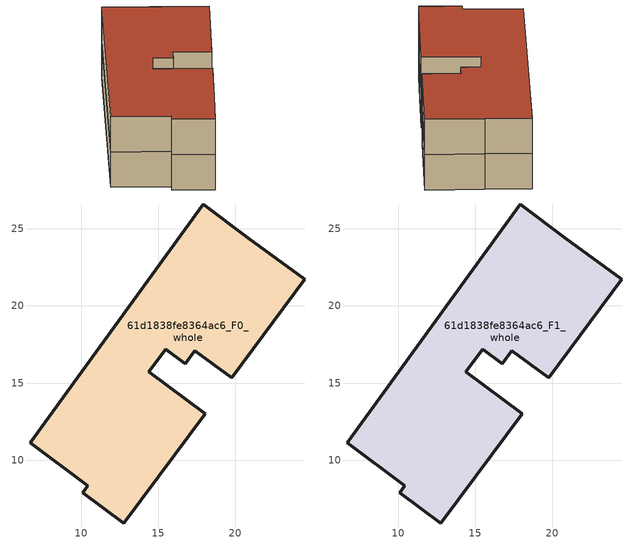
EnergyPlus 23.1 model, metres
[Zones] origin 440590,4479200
61d1838fe8364ac6_F0_whole
 floor ground (EU_floor_Construction): 20.79,24.43 24.51,21.74 19.77,15.36 17.36,17.11 16.75,16.27 15.48,17.19 14.37,15.75 18.03,13.01 15.04,8.96 12.77,5.93 10.1,7.91 10.44,8.36 6.69,11.12 17.91,26.61 z0
 wall outside (EU_wall_Construction): 24.51,21.74 20.79,24.43 17.91,26.61 6.69,11.12 10.44,8.36 10.1,7.91 12.77,5.93 15.04,8.96 18.03,13.01 14.37,15.75 15.48,17.19 16.75,16.27 17.36,17.11 19.77,15.36 24.51,21.74 z0:3
61d1838fe8364ac6_F1_whole
 floor to 61d1838fe8364ac6_F0_whole (EU_floor_Construction): 20.79,24.43 24.51,21.74 19.77,15.36 17.36,17.11 16.75,16.27 15.48,17.19 14.37,15.75 18.03,13.01 15.04,8.96 12.77,5.93 10.1,7.91 10.44,8.36 6.69,11.12 17.91,26.61 z3
 wall outside (EU_wall_Construction): 24.51,21.74 20.79,24.43 17.91,26.61 6.69,11.12 10.44,8.36 10.1,7.91 12.77,5.93 15.04,8.96 18.03,13.01 14.37,15.75 15.48,17.19 16.75,16.27 17.36,17.11 19.77,15.36 24.51,21.74 z3:6
 roof outside (EU_roof_Construction): 18.03,13.01 14.37,15.75 15.48,17.19 16.75,16.27 17.36,17.11 19.77,15.36 24.51,21.74 20.79,24.43 17.91,26.61 6.69,11.12 10.44,8.36 10.1,7.91 12.77,5.93 15.04,8.96 z6
[Building]
EU S2 Campaign: North Axis=0; Terrain=City; Solar Distribution=FullExterior
[Site:Location]
Madrid: Latitude=40.5; Longitude=-3.5; Time Zone=1; Elevation=609
[SizingPeriod:WeatherFileDays]
AnnualSizingPeriod: Begin Month=1; Begin Day of Month=1; End Month=12; End Day of Month=31; Day of Week for Start Day=Monday; Use Weather File Daylight Saving Period=No; Use Weather File Rain and Snow Indicators=No
[MATERIAL]
EU_InternalMass_Material: Roughness=MediumRough; Thickness=0.1; Conductivity=1; Density=1800; Specific Heat=900; Thermal Absorptance=0.9; Solar Absorptance=0.7; Visible Absorptance=0.7
[MATERIAL:NOMASS] Roughness=MediumRough; Thermal Absorptance=0.9; Solar Absorptance=0.7; Visible Absorptance=0.7
Name | Thermal Resistance
EU_wall_NoMass | 0.459673
EU_roof_NoMass | 0.495815
EU_floor_NoMass | 0.788942
[CONSTRUCTION]
EU_wall_Construction: EU_wall_NoMass
EU_roof_Construction: EU_roof_NoMass
EU_floor_Construction: EU_floor_NoMass
EU_InternalMass_Construction: EU_InternalMass_Material
[ZONE] Type=1; Multiplier=1; Ceiling Height=autocalculate; Floor Area=autocalculate; Part of Total Floor Area=Yes
Name | Volume
61d1838fe8364ac6_F0_whole | 434.8
61d1838fe8364ac6_F1_whole | 434.799
[INTERNALMASS] Construction=EU_InternalMass_Construction; Surface Area=144.933
Name | Zone or ZoneList
61d1838fe8364ac6_F0_whole_EU_InternalMass | 61d1838fe8364ac6_F0_whole
61d1838fe8364ac6_F1_whole_EU_InternalMass | 61d1838fe8364ac6_F1_whole
[OTHEREQUIPMENT] Fuel Type=Electricity; Design Level Calculation Method=Watts/Area; Power per Zone Floor Area=1; Fraction Latent=0; Fraction Radiant=0; Fraction Lost=0; Carbon Dioxide Generation Rate=0; EndUse Subcategory=EU_Step8_InternalGains
Name | Zone or ZoneList or Space or SpaceList | Schedule
EU_Step8_InternalGain_61d1838fe8364ac6_F0_whole_f000 | 61d1838fe8364ac6_F0_whole | EU_Step8_GainSchedule_61d1838fe8364ac6_F0_whole_f000
EU_Step8_InternalGain_61d1838fe8364ac6_F1_whole_f000 | 61d1838fe8364ac6_F1_whole | EU_Step8_GainSchedule_61d1838fe8364ac6_F1_whole_f000
[ZONEVENTILATION:DESIGNFLOWRATE] Schedule=EU_AlwaysOn; Design Flow Rate Calculation Method=AirChanges/Hour; Air Changes per Hour=0.719161; Ventilation Type=Natural; Fan Pressure Rise=0; Fan Total Efficiency=1; Constant Term Coefficient=1; Temperature Term Coefficient=0; Velocity Term Coefficient=0; Velocity Squared Term Coefficient=0; Minimum Indoor Temperature=-100; Maximum Indoor Temperature=100; Delta Temperature=-100; Minimum Outdoor Temperature=-100; Maximum Outdoor Temperature=100; Maximum Wind Speed=40
Name | Zone or ZoneList or Space or SpaceList
EU_ConstantAir_61d1838fe8364ac6_F0_whole | 61d1838fe8364ac6_F0_whole
EU_ConstantAir_61d1838fe8364ac6_F1_whole | 61d1838fe8364ac6_F1_whole
[HVACTEMPLATE:THERMOSTAT] Constant Heating Setpoint=20; Constant Cooling Setpoint=50
EU_HeatOnly_61d1838fe8364ac6_F0_whole; EU_HeatOnly_61d1838fe8364ac6_F1_whole
[HVACTEMPLATE:ZONE:IDEALLOADSAIRSYSTEM] System Availability Schedule=EU_AlwaysOn; Maximum Heating Supply Air Temperature=50; Minimum Cooling Supply Air Temperature=13; Maximum Heating Supply Air Humidity Ratio=0.0156; Minimum Cooling Supply Air Humidity Ratio=0.0077; Heating Limit=NoLimit; Cooling Limit=NoLimit; Heating Availability Schedule=EU_AlwaysOn; Cooling Availability Schedule=EU_CoolingOff; Dehumidification Control Type=ConstantSensibleHeatRatio; Cooling Sensible Heat Ratio=0.7; Dehumidification Setpoint=60; Humidification Control Type=None; Humidification Setpoint=30; Outdoor Air Method=None; Outdoor Air Flow Rate per Person=0.00944; Outdoor Air Flow Rate per Zone Floor Area=0; Outdoor Air Flow Rate per Zone=0; Demand Controlled Ventilation Type=None; Outdoor Air Economizer Type=NoEconomizer; Heat Recovery Type=None; Sensible Heat Recovery Effectiveness=0.7; Latent Heat Recovery Effectiveness=0.65
Name | Template Thermostat
61d1838fe8364ac6_F0_whole | EU_HeatOnly_61d1838fe8364ac6_F0_whole
61d1838fe8364ac6_F1_whole | EU_HeatOnly_61d1838fe8364ac6_F1_whole
[SIZING:ZONE] Zone Cooling Design Supply Air Temperature Input Method=SupplyAirTemperature; Zone Cooling Design Supply Air Temperature=13; Zone Heating Design Supply Air Temperature Input Method=SupplyAirTemperature; Zone Heating Design Supply Air Temperature=50; Zone Cooling Design Supply Air Humidity Ratio=0.008; Zone Heating Design Supply Air Humidity Ratio=0.008; Cooling Design Air Flow Method=DesignDay; Cooling Design Air Flow Rate=0; Cooling Minimum Air Flow per Zone Floor Area=0.000762; Cooling Minimum Air Flow=0; Cooling Minimum Air Flow Fraction=0.2; Heating Design Air Flow Method=DesignDay; Heating Design Air Flow Rate=0; Heating Maximum Air Flow per Zone Floor Area=0.002032; Heating Maximum Air Flow=0.141576; Heating Maximum Air Flow Fraction=0.3; Account for Dedicated Outdoor Air System=No; Dedicated Outdoor Air System Control Strategy=NeutralSupplyAir; Dedicated Outdoor Air Low Setpoint Temperature for Design=autosize; Dedicated Outdoor Air High Setpoint Temperature for Design=autosize; Zone Load Sizing Method=Sensible Load Only No Latent Load; Zone Latent Cooling Design Supply Air Humidity Ratio Input Method=HumidityRatioDifference; Zone Cooling Design Supply Air Humidity Ratio Difference=0.005; Zone Latent Heating Design Supply Air Humidity Ratio Input Method=HumidityRatioDifference; Zone Humidification Design Supply Air Humidity Ratio Difference=0.005
61d1838fe8364ac6_F0_whole; 61d1838fe8364ac6_F1_whole
[SCHEDULE:CONSTANT]
Name | Hourly Value
EU_AlwaysOn | 1
EU_CoolingOff | 0
[SCHEDULE:FILE] Column Number=1; Rows to Skip at Top=0; Number of Hours of Data=8760; Column Separator=Comma; Interpolate to Timestep=No; Minutes per Item=60; Adjust Schedule for Daylight Savings=Yes
Name | File
EU_Step8_GainSchedule_61d1838fe8364ac6_F0_whole_f000 | C:\Users\o_iseri\Desktop\OpenUBEM\openubem\outputs\eu_evidence\EU-11\ES-MAD-BERRUGUETE\idfs\61d1838fe8364ac6\61d1838fe8364ac6_F0_whole_f000_gain.csv
EU_Step8_GainSchedule_61d1838fe8364ac6_F1_whole_f000 | C:\Users\o_iseri\Desktop\OpenUBEM\openubem\outputs\eu_evidence\EU-11\ES-MAD-BERRUGUETE\idfs\61d1838fe8364ac6\61d1838fe8364ac6_F1_whole_f000_gain.csv
